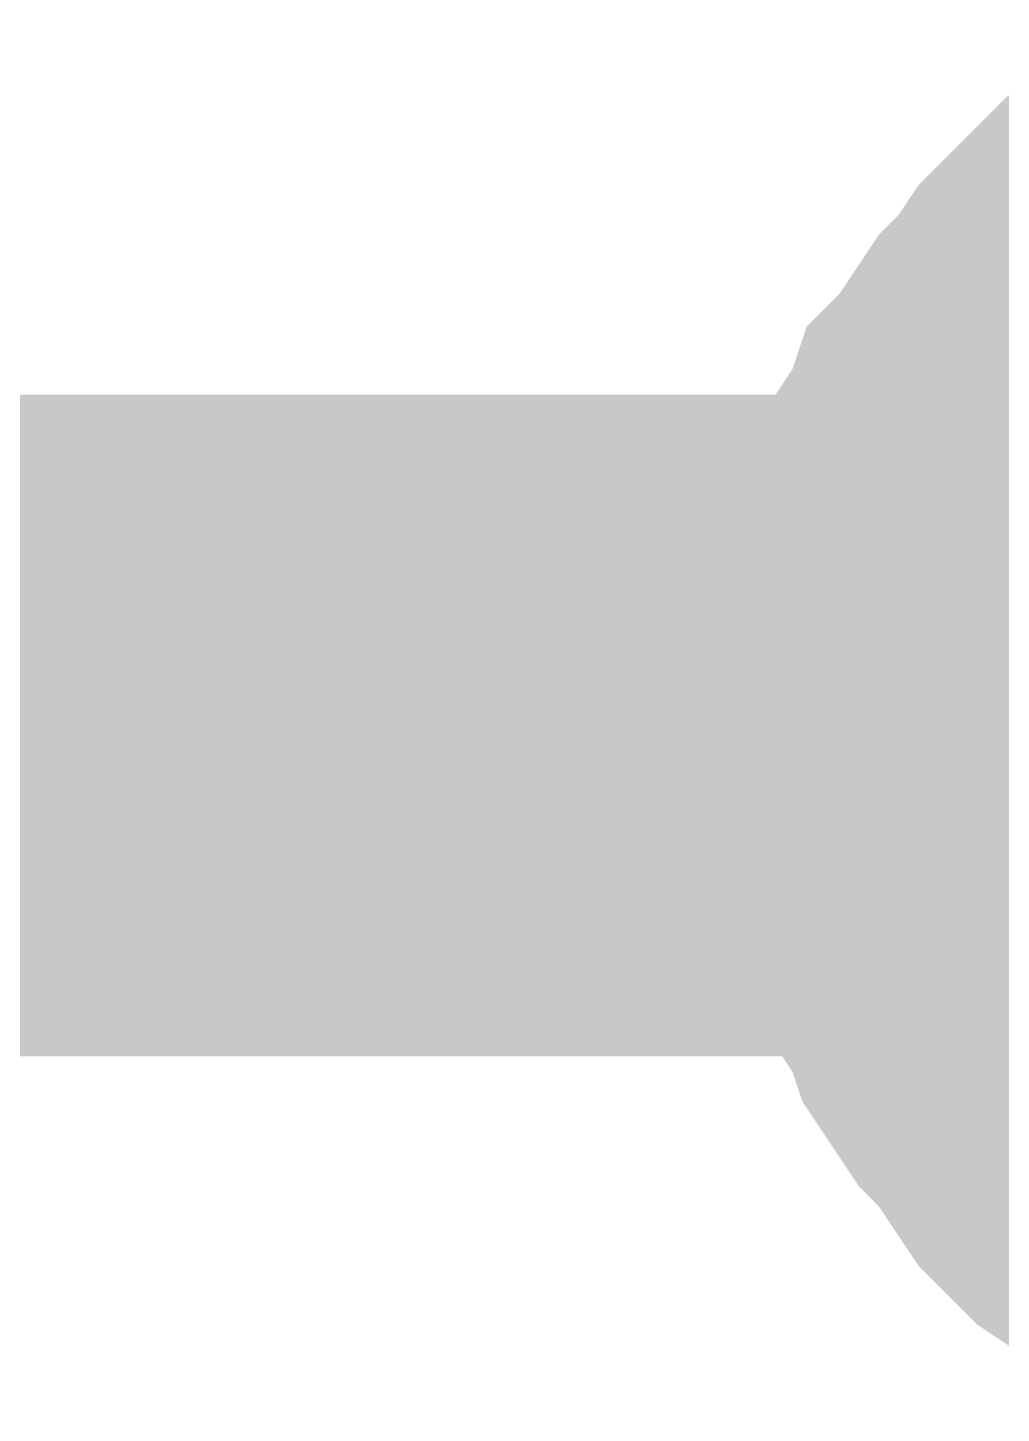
# Model space of a CAD drawing. Header units: inches. Extents: x 0 to 841, y 0 to 594.
# Drawn here: x 310.825 to 311.927, y 329.214 to 330.782 of the extents above; entities that cross this region are included whole.
import ezdxf

# ---------------------------------------------------------------- set-up
doc = ezdxf.new("R2010")
doc.units = ezdxf.units.IN
doc.layers.add('Sheet', color=255, linetype='Continuous')

msp = doc.modelspace()

# ---------------------------------------------------------------- linework, layer by layer
at = {"layer": 'Sheet'}
for points in [[(311.7481, 329.9925, 0.2997, 0.2997, 0), (311.7481, 330.0374, 0.2997, 0.2997, 0), (311.7481, 330.0711, 0.2997, 0.2997, 0), (311.7593, 330.1048, 0.2997, 0.2997, 0), (311.7593, 330.1497, 0.2997, 0.2997, 0), (311.7705, 330.1834, 0.2997, 0.2997, 0), (311.7818, 330.2171, 0.2997, 0.2997, 0), (311.793, 330.262, 0.2997, 0.2997, 0), (311.8042, 330.2957, 0.2997, 0.2997, 0), (311.8267, 330.3294, 0.2997, 0.2997, 0), (311.8379, 330.3631, 0.2997, 0.2997, 0), (311.8604, 330.3855, 0.2997, 0.2997, 0), (311.8828, 330.4192, 0.2997, 0.2997, 0), (311.9053, 330.4529, 0.2997, 0.2997, 0), (311.9277, 330.4754, 0.2997, 0.2997, 0), (311.9502, 330.5091, 0.2997, 0.2997, 0), (311.9726, 330.5315, 0.2997, 0.2997, 0), (311.9951, 330.554, 0.2997, 0.2997, 0), (312.0288, 330.5877, 0.2997, 0.2997, 0), (312.0625, 330.6101, 0.2997, 0.2997, 0), (312.0849, 330.6326, 0.2997, 0.2997, 0)], [(311.7481, 329.9925, 0.2997, 0.2997, 0), (311.7481, 330.0374, 0.2997, 0.2997, 0), (311.7481, 330.0711, 0.2997, 0.2997, 0), (311.7593, 330.1048, 0.2997, 0.2997, 0), (311.7593, 330.1497, 0.2997, 0.2997, 0), (311.7705, 330.1834, 0.2997, 0.2997, 0), (311.7818, 330.2171, 0.2997, 0.2997, 0), (311.793, 330.262, 0.2997, 0.2997, 0), (311.8042, 330.2957, 0.2997, 0.2997, 0), (311.8267, 330.3294, 0.2997, 0.2997, 0), (311.8379, 330.3631, 0.2997, 0.2997, 0), (311.8604, 330.3855, 0.2997, 0.2997, 0), (311.8828, 330.4192, 0.2997, 0.2997, 0), (311.9053, 330.4529, 0.2997, 0.2997, 0), (311.9277, 330.4754, 0.2997, 0.2997, 0), (311.9502, 330.5091, 0.2997, 0.2997, 0), (311.9726, 330.5315, 0.2997, 0.2997, 0), (311.9951, 330.554, 0.2997, 0.2997, 0), (312.0288, 330.5877, 0.2997, 0.2997, 0), (312.0625, 330.6101, 0.2997, 0.2997, 0), (312.0849, 330.6326, 0.2997, 0.2997, 0)], [(311.7481, 329.9925, 0.2997, 0.2997, 0), (311.7481, 330.0374, 0.2997, 0.2997, 0), (311.7481, 330.0711, 0.2997, 0.2997, 0), (311.7593, 330.1048, 0.2997, 0.2997, 0), (311.7593, 330.1497, 0.2997, 0.2997, 0), (311.7705, 330.1834, 0.2997, 0.2997, 0), (311.7818, 330.2171, 0.2997, 0.2997, 0), (311.793, 330.262, 0.2997, 0.2997, 0), (311.8042, 330.2957, 0.2997, 0.2997, 0), (311.8267, 330.3294, 0.2997, 0.2997, 0), (311.8379, 330.3631, 0.2997, 0.2997, 0), (311.8604, 330.3855, 0.2997, 0.2997, 0), (311.8828, 330.4192, 0.2997, 0.2997, 0), (311.9053, 330.4529, 0.2997, 0.2997, 0), (311.9277, 330.4754, 0.2997, 0.2997, 0), (311.9502, 330.5091, 0.2997, 0.2997, 0), (311.9726, 330.5315, 0.2997, 0.2997, 0), (311.9951, 330.554, 0.2997, 0.2997, 0), (312.0288, 330.5877, 0.2997, 0.2997, 0), (312.0625, 330.6101, 0.2997, 0.2997, 0), (312.0849, 330.6326, 0.2997, 0.2997, 0)], [(311.7481, 329.9925, 0.2997, 0.2997, 0), (311.7481, 330.0374, 0.2997, 0.2997, 0), (311.7481, 330.0711, 0.2997, 0.2997, 0), (311.7593, 330.1048, 0.2997, 0.2997, 0), (311.7593, 330.1497, 0.2997, 0.2997, 0), (311.7705, 330.1834, 0.2997, 0.2997, 0), (311.7818, 330.2171, 0.2997, 0.2997, 0), (311.793, 330.262, 0.2997, 0.2997, 0), (311.8042, 330.2957, 0.2997, 0.2997, 0), (311.8267, 330.3294, 0.2997, 0.2997, 0), (311.8379, 330.3631, 0.2997, 0.2997, 0), (311.8604, 330.3855, 0.2997, 0.2997, 0), (311.8828, 330.4192, 0.2997, 0.2997, 0), (311.9053, 330.4529, 0.2997, 0.2997, 0), (311.9277, 330.4754, 0.2997, 0.2997, 0), (311.9502, 330.5091, 0.2997, 0.2997, 0), (311.9726, 330.5315, 0.2997, 0.2997, 0), (311.9951, 330.554, 0.2997, 0.2997, 0), (312.0288, 330.5877, 0.2997, 0.2997, 0), (312.0625, 330.6101, 0.2997, 0.2997, 0), (312.0849, 330.6326, 0.2997, 0.2997, 0)], [(311.7481, 329.9925, 0.0991, 0.0991, 0), (311.7481, 330.0374, 0.0991, 0.0991, 0), (311.7481, 330.0711, 0.0991, 0.0991, 0), (311.7593, 330.1048, 0.0991, 0.0991, 0), (311.7593, 330.1497, 0.0991, 0.0991, 0), (311.7705, 330.1834, 0.0991, 0.0991, 0), (311.7818, 330.2171, 0.0991, 0.0991, 0), (311.793, 330.262, 0.0991, 0.0991, 0), (311.8042, 330.2957, 0.0991, 0.0991, 0), (311.8267, 330.3294, 0.0991, 0.0991, 0), (311.8379, 330.3631, 0.0991, 0.0991, 0), (311.8604, 330.3855, 0.0991, 0.0991, 0), (311.8828, 330.4192, 0.0991, 0.0991, 0), (311.9053, 330.4529, 0.0991, 0.0991, 0), (311.9277, 330.4754, 0.0991, 0.0991, 0), (311.9502, 330.5091, 0.0991, 0.0991, 0), (311.9726, 330.5315, 0.0991, 0.0991, 0), (311.9951, 330.554, 0.0991, 0.0991, 0)], [(311.7481, 329.9925, 0.0991, 0.0991, 0), (311.7481, 330.0374, 0.0991, 0.0991, 0), (311.7481, 330.0711, 0.0991, 0.0991, 0), (311.7593, 330.1048, 0.0991, 0.0991, 0), (311.7593, 330.1497, 0.0991, 0.0991, 0), (311.7705, 330.1834, 0.0991, 0.0991, 0), (311.7818, 330.2171, 0.0991, 0.0991, 0), (311.793, 330.262, 0.0991, 0.0991, 0), (311.8042, 330.2957, 0.0991, 0.0991, 0), (311.8267, 330.3294, 0.0991, 0.0991, 0), (311.8379, 330.3631, 0.0991, 0.0991, 0), (311.8604, 330.3855, 0.0991, 0.0991, 0), (311.8828, 330.4192, 0.0991, 0.0991, 0), (311.9053, 330.4529, 0.0991, 0.0991, 0), (311.9277, 330.4754, 0.0991, 0.0991, 0), (311.9502, 330.5091, 0.0991, 0.0991, 0), (311.9726, 330.5315, 0.0991, 0.0991, 0), (311.9951, 330.554, 0.0991, 0.0991, 0)], [(311.7481, 329.9925, 0.0991, 0.0991, 0), (311.7481, 330.0374, 0.0991, 0.0991, 0), (311.7481, 330.0711, 0.0991, 0.0991, 0), (311.7593, 330.1048, 0.0991, 0.0991, 0), (311.7593, 330.1497, 0.0991, 0.0991, 0), (311.7705, 330.1834, 0.0991, 0.0991, 0), (311.7818, 330.2171, 0.0991, 0.0991, 0), (311.793, 330.262, 0.0991, 0.0991, 0), (311.8042, 330.2957, 0.0991, 0.0991, 0), (311.8267, 330.3294, 0.0991, 0.0991, 0), (311.8379, 330.3631, 0.0991, 0.0991, 0), (311.8604, 330.3855, 0.0991, 0.0991, 0), (311.8828, 330.4192, 0.0991, 0.0991, 0), (311.9053, 330.4529, 0.0991, 0.0991, 0), (311.9277, 330.4754, 0.0991, 0.0991, 0), (311.9502, 330.5091, 0.0991, 0.0991, 0), (311.9726, 330.5315, 0.0991, 0.0991, 0), (311.9951, 330.554, 0.0991, 0.0991, 0)], [(311.7481, 329.9925, 0.0991, 0.0991, 0), (311.7481, 330.0374, 0.0991, 0.0991, 0), (311.7481, 330.0711, 0.0991, 0.0991, 0), (311.7593, 330.1048, 0.0991, 0.0991, 0), (311.7593, 330.1497, 0.0991, 0.0991, 0), (311.7705, 330.1834, 0.0991, 0.0991, 0), (311.7818, 330.2171, 0.0991, 0.0991, 0), (311.793, 330.262, 0.0991, 0.0991, 0), (311.8042, 330.2957, 0.0991, 0.0991, 0), (311.8267, 330.3294, 0.0991, 0.0991, 0), (311.8379, 330.3631, 0.0991, 0.0991, 0), (311.8604, 330.3855, 0.0991, 0.0991, 0), (311.8828, 330.4192, 0.0991, 0.0991, 0), (311.9053, 330.4529, 0.0991, 0.0991, 0), (311.9277, 330.4754, 0.0991, 0.0991, 0), (311.9502, 330.5091, 0.0991, 0.0991, 0), (311.9726, 330.5315, 0.0991, 0.0991, 0), (311.9951, 330.554, 0.0991, 0.0991, 0)], [(312.0063, 329.9925, 0.2997, 0.2997, 0), (312.0063, 330.015, 0.2997, 0.2997, 0), (312.0063, 330.0487, 0.2997, 0.2997, 0), (312.0176, 330.0711, 0.2997, 0.2997, 0), (312.0176, 330.0936, 0.2997, 0.2997, 0), (312.0176, 330.116, 0.2997, 0.2997, 0), (312.0288, 330.1385, 0.2997, 0.2997, 0), (312.04, 330.1722, 0.2997, 0.2997, 0), (312.0512, 330.1946, 0.2997, 0.2997, 0), (312.0512, 330.2171, 0.2997, 0.2997, 0), (312.0625, 330.2396, 0.2997, 0.2997, 0), (312.0737, 330.2508, 0.2997, 0.2997, 0), (312.0962, 330.2733, 0.2997, 0.2997, 0)], [(312.0063, 329.9925, 0.2997, 0.2997, 0), (312.0063, 330.015, 0.2997, 0.2997, 0), (312.0063, 330.0487, 0.2997, 0.2997, 0), (312.0176, 330.0711, 0.2997, 0.2997, 0), (312.0176, 330.0936, 0.2997, 0.2997, 0), (312.0176, 330.116, 0.2997, 0.2997, 0), (312.0288, 330.1385, 0.2997, 0.2997, 0), (312.04, 330.1722, 0.2997, 0.2997, 0), (312.0512, 330.1946, 0.2997, 0.2997, 0), (312.0512, 330.2171, 0.2997, 0.2997, 0), (312.0625, 330.2396, 0.2997, 0.2997, 0), (312.0737, 330.2508, 0.2997, 0.2997, 0), (312.0962, 330.2733, 0.2997, 0.2997, 0)], [(312.0063, 329.9925, 0.2997, 0.2997, 0), (312.0063, 330.015, 0.2997, 0.2997, 0), (312.0063, 330.0487, 0.2997, 0.2997, 0), (312.0176, 330.0711, 0.2997, 0.2997, 0), (312.0176, 330.0936, 0.2997, 0.2997, 0), (312.0176, 330.116, 0.2997, 0.2997, 0), (312.0288, 330.1385, 0.2997, 0.2997, 0), (312.04, 330.1722, 0.2997, 0.2997, 0), (312.0512, 330.1946, 0.2997, 0.2997, 0), (312.0512, 330.2171, 0.2997, 0.2997, 0), (312.0625, 330.2396, 0.2997, 0.2997, 0), (312.0737, 330.2508, 0.2997, 0.2997, 0), (312.0962, 330.2733, 0.2997, 0.2997, 0)], [(312.5116, 329.9925, 0.7493, 0.7493, 0), (307.5148, 329.9925, 0.7493, 0.7493, 0)], [(312.0849, 329.3637, 0.2997, 0.2997, 0), (312.0625, 329.3861, 0.2997, 0.2997, 0), (312.0288, 329.4086, 0.2997, 0.2997, 0), (311.9951, 329.431, 0.2997, 0.2997, 0), (311.9726, 329.4535, 0.2997, 0.2997, 0), (311.9502, 329.476, 0.2997, 0.2997, 0), (311.9277, 329.5096, 0.2997, 0.2997, 0), (311.9053, 329.5433, 0.2997, 0.2997, 0), (311.8828, 329.5658, 0.2997, 0.2997, 0), (311.8604, 329.5995, 0.2997, 0.2997, 0), (311.8379, 329.6332, 0.2997, 0.2997, 0), (311.8267, 329.6669, 0.2997, 0.2997, 0), (311.8042, 329.7005, 0.2997, 0.2997, 0), (311.793, 329.7342, 0.2997, 0.2997, 0), (311.7818, 329.7679, 0.2997, 0.2997, 0), (311.7705, 329.8016, 0.2997, 0.2997, 0), (311.7593, 329.8353, 0.2997, 0.2997, 0), (311.7593, 329.8802, 0.2997, 0.2997, 0), (311.7481, 329.9139, 0.2997, 0.2997, 0), (311.7481, 329.9588, 0.2997, 0.2997, 0), (311.7481, 329.9925, 0.2997, 0.2997, 0)], [(311.7481, 329.9925, 0.2997, 0.2997, 0), (311.7481, 329.9925, 0.2997, 0.2997, 0)], [(312.0849, 329.3637, 0.2997, 0.2997, 0), (312.0625, 329.3861, 0.2997, 0.2997, 0), (312.0288, 329.4086, 0.2997, 0.2997, 0), (311.9951, 329.431, 0.2997, 0.2997, 0), (311.9726, 329.4535, 0.2997, 0.2997, 0), (311.9502, 329.476, 0.2997, 0.2997, 0), (311.9277, 329.5096, 0.2997, 0.2997, 0), (311.9053, 329.5433, 0.2997, 0.2997, 0), (311.8828, 329.5658, 0.2997, 0.2997, 0), (311.8604, 329.5995, 0.2997, 0.2997, 0), (311.8379, 329.6332, 0.2997, 0.2997, 0), (311.8267, 329.6669, 0.2997, 0.2997, 0), (311.8042, 329.7005, 0.2997, 0.2997, 0), (311.793, 329.7342, 0.2997, 0.2997, 0), (311.7818, 329.7679, 0.2997, 0.2997, 0), (311.7705, 329.8016, 0.2997, 0.2997, 0), (311.7593, 329.8353, 0.2997, 0.2997, 0), (311.7593, 329.8802, 0.2997, 0.2997, 0), (311.7481, 329.9139, 0.2997, 0.2997, 0), (311.7481, 329.9588, 0.2997, 0.2997, 0), (311.7481, 329.9925, 0.2997, 0.2997, 0)], [(311.7481, 329.9925, 0.2997, 0.2997, 0), (311.7481, 329.9925, 0.2997, 0.2997, 0)], [(312.0849, 329.3637, 0.2997, 0.2997, 0), (312.0625, 329.3861, 0.2997, 0.2997, 0), (312.0288, 329.4086, 0.2997, 0.2997, 0), (311.9951, 329.431, 0.2997, 0.2997, 0), (311.9726, 329.4535, 0.2997, 0.2997, 0), (311.9502, 329.476, 0.2997, 0.2997, 0), (311.9277, 329.5096, 0.2997, 0.2997, 0), (311.9053, 329.5433, 0.2997, 0.2997, 0), (311.8828, 329.5658, 0.2997, 0.2997, 0), (311.8604, 329.5995, 0.2997, 0.2997, 0), (311.8379, 329.6332, 0.2997, 0.2997, 0), (311.8267, 329.6669, 0.2997, 0.2997, 0), (311.8042, 329.7005, 0.2997, 0.2997, 0), (311.793, 329.7342, 0.2997, 0.2997, 0), (311.7818, 329.7679, 0.2997, 0.2997, 0), (311.7705, 329.8016, 0.2997, 0.2997, 0), (311.7593, 329.8353, 0.2997, 0.2997, 0), (311.7593, 329.8802, 0.2997, 0.2997, 0), (311.7481, 329.9139, 0.2997, 0.2997, 0), (311.7481, 329.9588, 0.2997, 0.2997, 0), (311.7481, 329.9925, 0.2997, 0.2997, 0)], [(311.7481, 329.9925, 0.2997, 0.2997, 0), (311.7481, 329.9925, 0.2997, 0.2997, 0)], [(312.0849, 329.3637, 0.2997, 0.2997, 0), (312.0625, 329.3861, 0.2997, 0.2997, 0), (312.0288, 329.4086, 0.2997, 0.2997, 0), (311.9951, 329.431, 0.2997, 0.2997, 0), (311.9726, 329.4535, 0.2997, 0.2997, 0), (311.9502, 329.476, 0.2997, 0.2997, 0), (311.9277, 329.5096, 0.2997, 0.2997, 0), (311.9053, 329.5433, 0.2997, 0.2997, 0), (311.8828, 329.5658, 0.2997, 0.2997, 0), (311.8604, 329.5995, 0.2997, 0.2997, 0), (311.8379, 329.6332, 0.2997, 0.2997, 0), (311.8267, 329.6669, 0.2997, 0.2997, 0), (311.8042, 329.7005, 0.2997, 0.2997, 0), (311.793, 329.7342, 0.2997, 0.2997, 0), (311.7818, 329.7679, 0.2997, 0.2997, 0), (311.7705, 329.8016, 0.2997, 0.2997, 0), (311.7593, 329.8353, 0.2997, 0.2997, 0), (311.7593, 329.8802, 0.2997, 0.2997, 0), (311.7481, 329.9139, 0.2997, 0.2997, 0), (311.7481, 329.9588, 0.2997, 0.2997, 0), (311.7481, 329.9925, 0.2997, 0.2997, 0)], [(311.7481, 329.9925, 0.2997, 0.2997, 0), (311.7481, 329.9925, 0.2997, 0.2997, 0)], [(312.0962, 329.7118, 0.2997, 0.2997, 0), (312.0737, 329.7342, 0.2997, 0.2997, 0), (312.0625, 329.7455, 0.2997, 0.2997, 0), (312.0512, 329.7679, 0.2997, 0.2997, 0), (312.0512, 329.7904, 0.2997, 0.2997, 0), (312.04, 329.8128, 0.2997, 0.2997, 0), (312.0288, 329.8465, 0.2997, 0.2997, 0), (312.0176, 329.869, 0.2997, 0.2997, 0), (312.0176, 329.8914, 0.2997, 0.2997, 0), (312.0176, 329.9139, 0.2997, 0.2997, 0), (312.0063, 329.9364, 0.2997, 0.2997, 0), (312.0063, 329.9701, 0.2997, 0.2997, 0), (312.0063, 329.9925, 0.2997, 0.2997, 0)], [(312.0063, 329.9925, 0.2997, 0.2997, 0), (312.0063, 329.9925, 0.2997, 0.2997, 0)], [(312.0962, 329.7118, 0.2997, 0.2997, 0), (312.0737, 329.7342, 0.2997, 0.2997, 0), (312.0625, 329.7455, 0.2997, 0.2997, 0), (312.0512, 329.7679, 0.2997, 0.2997, 0), (312.0512, 329.7904, 0.2997, 0.2997, 0), (312.04, 329.8128, 0.2997, 0.2997, 0), (312.0288, 329.8465, 0.2997, 0.2997, 0), (312.0176, 329.869, 0.2997, 0.2997, 0), (312.0176, 329.8914, 0.2997, 0.2997, 0), (312.0176, 329.9139, 0.2997, 0.2997, 0), (312.0063, 329.9364, 0.2997, 0.2997, 0), (312.0063, 329.9701, 0.2997, 0.2997, 0), (312.0063, 329.9925, 0.2997, 0.2997, 0)], [(312.0063, 329.9925, 0.2997, 0.2997, 0), (312.0063, 329.9925, 0.2997, 0.2997, 0)], [(312.0962, 329.7118, 0.2997, 0.2997, 0), (312.0737, 329.7342, 0.2997, 0.2997, 0), (312.0625, 329.7455, 0.2997, 0.2997, 0), (312.0512, 329.7679, 0.2997, 0.2997, 0), (312.0512, 329.7904, 0.2997, 0.2997, 0), (312.04, 329.8128, 0.2997, 0.2997, 0), (312.0288, 329.8465, 0.2997, 0.2997, 0), (312.0176, 329.869, 0.2997, 0.2997, 0), (312.0176, 329.8914, 0.2997, 0.2997, 0), (312.0176, 329.9139, 0.2997, 0.2997, 0), (312.0063, 329.9364, 0.2997, 0.2997, 0), (312.0063, 329.9701, 0.2997, 0.2997, 0), (312.0063, 329.9925, 0.2997, 0.2997, 0)], [(312.0063, 329.9925, 0.2997, 0.2997, 0), (312.0063, 329.9925, 0.2997, 0.2997, 0)], [(311.9951, 329.431, 0.0991, 0.0991, 0), (311.9726, 329.4535, 0.0991, 0.0991, 0), (311.9502, 329.476, 0.0991, 0.0991, 0), (311.9277, 329.5096, 0.0991, 0.0991, 0), (311.9053, 329.5433, 0.0991, 0.0991, 0), (311.8828, 329.5658, 0.0991, 0.0991, 0), (311.8604, 329.5995, 0.0991, 0.0991, 0), (311.8379, 329.6332, 0.0991, 0.0991, 0), (311.8267, 329.6669, 0.0991, 0.0991, 0), (311.8042, 329.7005, 0.0991, 0.0991, 0), (311.793, 329.7342, 0.0991, 0.0991, 0), (311.7818, 329.7679, 0.0991, 0.0991, 0), (311.7705, 329.8016, 0.0991, 0.0991, 0), (311.7593, 329.8353, 0.0991, 0.0991, 0), (311.7593, 329.8802, 0.0991, 0.0991, 0), (311.7481, 329.9139, 0.0991, 0.0991, 0), (311.7481, 329.9588, 0.0991, 0.0991, 0), (311.7481, 329.9925, 0.0991, 0.0991, 0)], [(311.7481, 329.9925, 0.0991, 0.0991, 0), (311.7481, 329.9925, 0.0991, 0.0991, 0)], [(311.9951, 329.431, 0.0991, 0.0991, 0), (311.9726, 329.4535, 0.0991, 0.0991, 0), (311.9502, 329.476, 0.0991, 0.0991, 0), (311.9277, 329.5096, 0.0991, 0.0991, 0), (311.9053, 329.5433, 0.0991, 0.0991, 0), (311.8828, 329.5658, 0.0991, 0.0991, 0), (311.8604, 329.5995, 0.0991, 0.0991, 0), (311.8379, 329.6332, 0.0991, 0.0991, 0), (311.8267, 329.6669, 0.0991, 0.0991, 0), (311.8042, 329.7005, 0.0991, 0.0991, 0), (311.793, 329.7342, 0.0991, 0.0991, 0), (311.7818, 329.7679, 0.0991, 0.0991, 0), (311.7705, 329.8016, 0.0991, 0.0991, 0), (311.7593, 329.8353, 0.0991, 0.0991, 0), (311.7593, 329.8802, 0.0991, 0.0991, 0), (311.7481, 329.9139, 0.0991, 0.0991, 0), (311.7481, 329.9588, 0.0991, 0.0991, 0), (311.7481, 329.9925, 0.0991, 0.0991, 0)], [(311.7481, 329.9925, 0.0991, 0.0991, 0), (311.7481, 329.9925, 0.0991, 0.0991, 0)], [(311.9951, 329.431, 0.0991, 0.0991, 0), (311.9726, 329.4535, 0.0991, 0.0991, 0), (311.9502, 329.476, 0.0991, 0.0991, 0), (311.9277, 329.5096, 0.0991, 0.0991, 0), (311.9053, 329.5433, 0.0991, 0.0991, 0), (311.8828, 329.5658, 0.0991, 0.0991, 0), (311.8604, 329.5995, 0.0991, 0.0991, 0), (311.8379, 329.6332, 0.0991, 0.0991, 0), (311.8267, 329.6669, 0.0991, 0.0991, 0), (311.8042, 329.7005, 0.0991, 0.0991, 0), (311.793, 329.7342, 0.0991, 0.0991, 0), (311.7818, 329.7679, 0.0991, 0.0991, 0), (311.7705, 329.8016, 0.0991, 0.0991, 0), (311.7593, 329.8353, 0.0991, 0.0991, 0), (311.7593, 329.8802, 0.0991, 0.0991, 0), (311.7481, 329.9139, 0.0991, 0.0991, 0), (311.7481, 329.9588, 0.0991, 0.0991, 0), (311.7481, 329.9925, 0.0991, 0.0991, 0)], [(311.7481, 329.9925, 0.0991, 0.0991, 0), (311.7481, 329.9925, 0.0991, 0.0991, 0)], [(311.9951, 329.431, 0.0991, 0.0991, 0), (311.9726, 329.4535, 0.0991, 0.0991, 0), (311.9502, 329.476, 0.0991, 0.0991, 0), (311.9277, 329.5096, 0.0991, 0.0991, 0), (311.9053, 329.5433, 0.0991, 0.0991, 0), (311.8828, 329.5658, 0.0991, 0.0991, 0), (311.8604, 329.5995, 0.0991, 0.0991, 0), (311.8379, 329.6332, 0.0991, 0.0991, 0), (311.8267, 329.6669, 0.0991, 0.0991, 0), (311.8042, 329.7005, 0.0991, 0.0991, 0), (311.793, 329.7342, 0.0991, 0.0991, 0), (311.7818, 329.7679, 0.0991, 0.0991, 0), (311.7705, 329.8016, 0.0991, 0.0991, 0), (311.7593, 329.8353, 0.0991, 0.0991, 0), (311.7593, 329.8802, 0.0991, 0.0991, 0), (311.7481, 329.9139, 0.0991, 0.0991, 0), (311.7481, 329.9588, 0.0991, 0.0991, 0), (311.7481, 329.9925, 0.0991, 0.0991, 0)], [(311.7481, 329.9925, 0.0991, 0.0991, 0), (311.7481, 329.9925, 0.0991, 0.0991, 0)]]:
    msp.add_lwpolyline(points, format="xyseb", dxfattribs=at)

doc.saveas('drawing.dxf')
